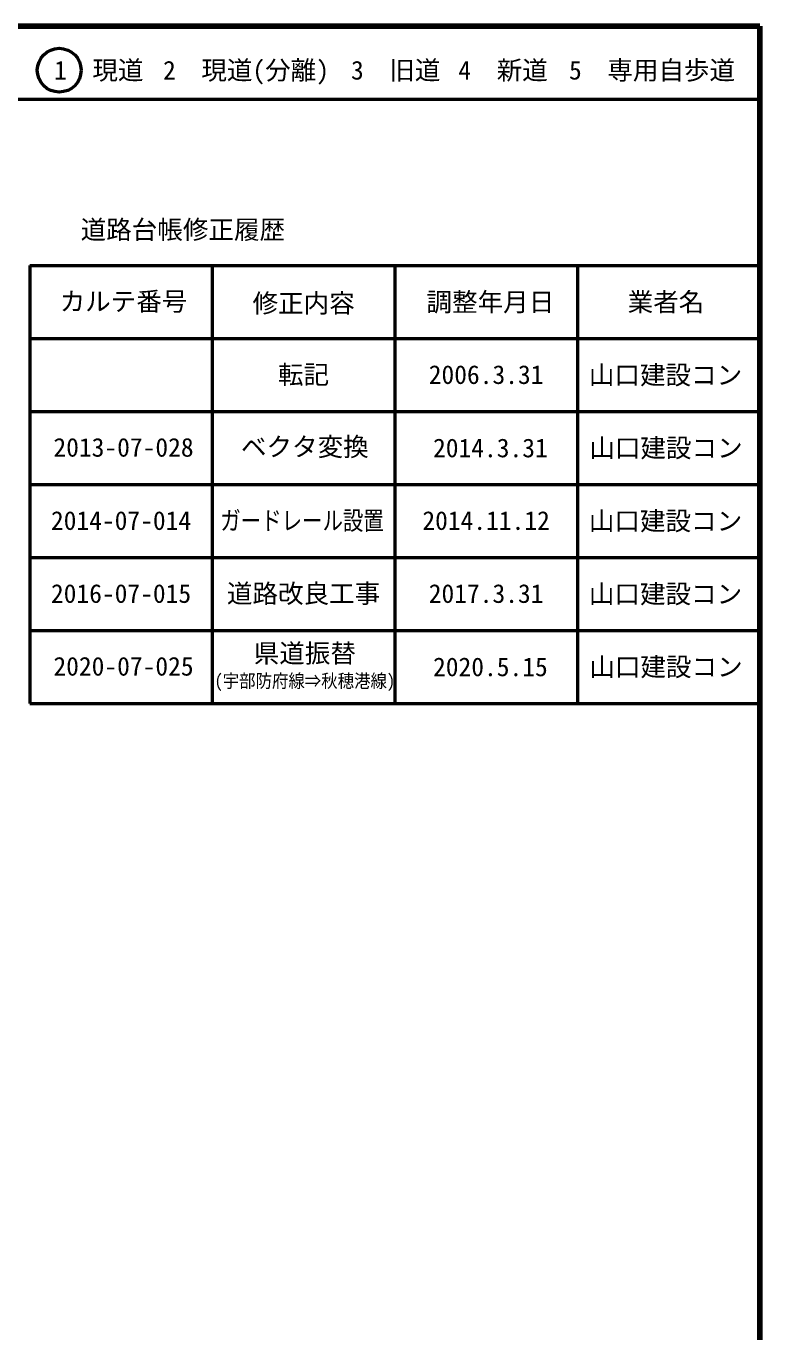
# Model space of a CAD drawing. Units: millimetres on the paper, enlarged 1000 times. Extents: x 40000 to 680000, y 20000 to 380000.
# Drawn here: x 579500 to 680000, y 201065 to 380000 of the extents above; entities that cross this region are included whole.
import ezdxf
from ezdxf.enums import TextEntityAlignment as Align

# ---------------------------------------------------------------- set-up
doc = ezdxf.new("R2010")
doc.units = ezdxf.units.MM
doc.header["$LTSCALE"] = 1000
for name, color, linetype, lineweight in [('M-TTL', 2, 'Continuous', 140), ('M-TTL-FRAM', 2, 'Continuous', 50), ('M-TTL-LINE', 7, 'Continuous', 50)]:
    doc.layers.add(name, color=color, linetype=linetype, lineweight=lineweight)
doc.layers.add('M-TTL-TXT', color=7, linetype='Continuous')
doc.styles.add('ＭＳ ゴシック', font='')
doc.styles.get('ＭＳ ゴシック').set_extended_font_data('MS Gothic')

msp = doc.modelspace()

# ---------------------------------------------------------------- linework, layer by layer
at = {"layer": 'M-TTL'}
for p, q in [((680000, 380000), (40000, 380000)), ((680000, 20000), (680000, 380000))]:
    msp.add_line(p, q, dxfattribs=at)
at = {"layer": 'M-TTL-FRAM'}
for p, q in [((580000, 347197), (580000, 287197)), ((580000, 347197), (680000, 347197)), ((580000, 287197), (680000, 287197))]:
    msp.add_line(p, q, dxfattribs=at)
at = {"layer": 'M-TTL-LINE'}
for p, q in [((40000, 370000), (680000, 370000)), ((605000, 347197), (605000, 287197)), ((630000, 347197), (630000, 287197)), ((655000, 347197), (655000, 287197)), ((580000, 337197), (680000, 337197)), ((580000, 327197), (680000, 327197)), ((580000, 317197), (680000, 317197)), ((580000, 307197), (680000, 307197)), ((580000, 297197), (680000, 297197))]:
    msp.add_line(p, q, dxfattribs=at)
msp.add_circle((584031, 373958), 3000, dxfattribs=at)

# ---------------------------------------------------------------- texts
at = {"layer": 'M-TTL-TXT', "style": 'ＭＳ ゴシック'}
for s, p in [('1\u3000現道', (589448, 373958)), ('2\u3000現道(分離)', (609619, 373958)), ('3\u3000旧道', (630121, 373958)), ('4\u3000新道', (644824, 373958)), ('5\u3000専用自歩道', (665228, 373958)), ('道路台帳修正履歴', (600968, 352113)), ('カルテ番号', (592839, 342277)), ('修正内容', (617509, 342023)), ('調整年月日', (643089, 342197)), ('業者名', (667134, 342197)), ('転記', (617500, 332245)), ('2006.3.31', (642500, 332245)), ('山口建設コン', (667077, 332189)), ('ベクタ変換', (617672, 322359)), ('2013-07-028', (592839, 322277)), ('2014.3.31', (643089, 322197)), ('山口建設コン', (667134, 322197)), ('2014-07-014', (592500, 312245)), ('2014.11.12', (642500, 312245)), ('山口建設コン', (667077, 312189)), ('2016-07-015', (592500, 302245)), ('道路改良工事', (617500, 302245)), ('2017.3.31', (642500, 302245)), ('山口建設コン', (667077, 302189)), ('県道振替', (617672, 294058)), ('2020-07-025', (592839, 292277)), ('山口建設コン', (667134, 292197)), ('2020.5.15', (643089, 292197))]:
    msp.add_text(s, height=2566, dxfattribs=at).set_placement(p, align=Align.MIDDLE_CENTER)
for s, height, width, p in [('ガードレール設置', 2566, 0.8, (617296, 312245)), ('(宇部防府線⇒秋穂港線)', 1833, 0.9, (617672, 290272))]:
    msp.add_text(s, height=height, dxfattribs=dict(at, width=width)).set_placement(p, align=Align.MIDDLE_CENTER)

doc.saveas('drawing.dxf')
